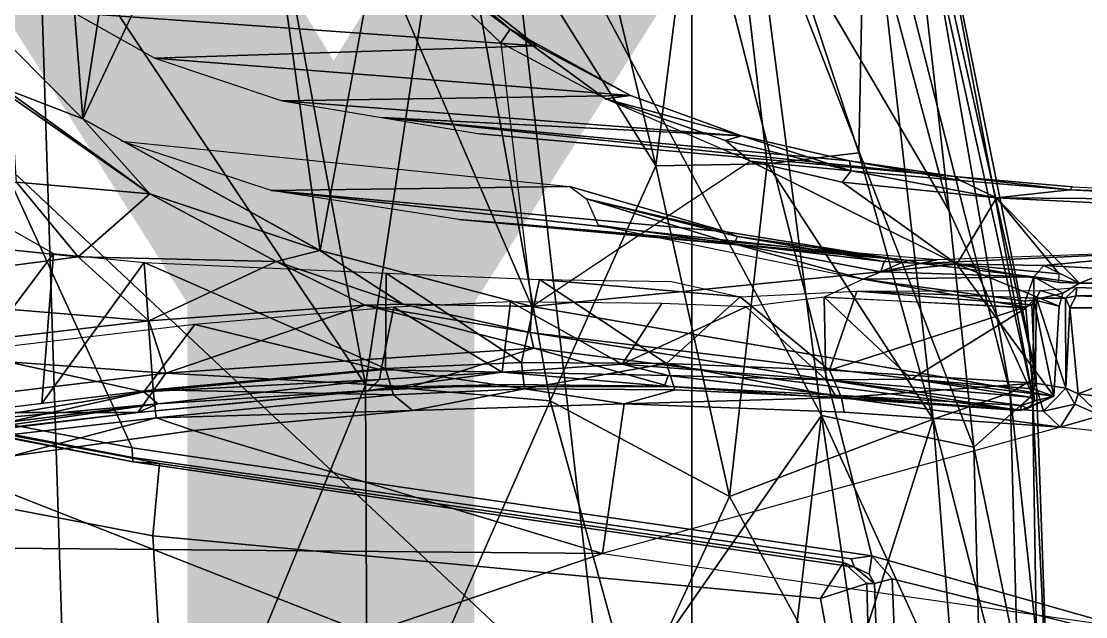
# Model space of a CAD drawing. Header units: inches. Extents: x -15.6 to 12, y -13.7 to 13.7.
# Drawn here: x -3.643 to -2.682, y -3.954 to -3.417 of the extents above; entities that cross this region are included whole.
import ezdxf

# ---------------------------------------------------------------- set-up
doc = ezdxf.new("R2010")
doc.units = ezdxf.units.IN
doc.header["$MEASUREMENT"] = 0
for name, color, linetype in [('SEAT-BASE', 5, 'Continuous'), ('SEAT-CHASSIS', 5, 'Continuous'), ('SEAT-FABRIC', 5, 'Continuous'), ('SEAT-FRAME', 5, 'Continuous'), ('SEAT-TYPE', 7, 'Continuous')]:
    doc.layers.add(name, color=color, linetype=linetype)
doc.styles.get("Standard").update_dxf_attribs({"font": 'arial.ttf'})

msp = doc.modelspace()

# ---------------------------------------------------------------- linework, layer by layer
at = {"layer": 'SEAT-BASE'}
for points in [[(-0.67438, -1.1905, 4.18321), (-4.03825, -11.61388, 3.16155), (-4.16678, -11.63853, 3.24231), (-0.719, -1.15117, 4.30177)], [(-0.93187, -1.49334, 5.66218), (-0.719, -1.15117, 4.30177), (-4.16678, -11.63853, 3.24231), (-3.33844, -9.57271, 3.98791)], [(-0.67438, -1.1905, 4.18321), (-0.58469, -1.26138, 4.11898), (-3.91126, -11.63935, 3.10956), (-4.03825, -11.61388, 3.16155)], [(-0.42654, -1.31277, 4.11898), (-3.79573, -11.68205, 3.09575), (-3.91126, -11.63935, 3.10956), (-0.58469, -1.26138, 4.11898)], [(-0.2684, -1.36415, 4.11898), (-3.67716, -11.71541, 3.10956), (-3.79573, -11.68205, 3.09575), (-0.42654, -1.31277, 4.11898)], [(-0.09496, -1.35394, 4.30177), (-3.46996, -11.86494, 3.24231), (-3.55946, -11.76944, 3.16155), (-0.15417, -1.35953, 4.18321)], [(-0.09496, -1.35394, 4.30177), (-0.12387, -1.75587, 5.66218), (-2.92584, -9.70677, 3.98791), (-3.46996, -11.86494, 3.24231)], [(-0.2684, -1.36415, 4.11898), (-0.15417, -1.35953, 4.18321), (-3.55946, -11.76944, 3.16155), (-3.67716, -11.71541, 3.10956)], [(-0.93187, -1.49334, 5.66218), (-3.33844, -9.57271, 3.98791), (-3.37826, -9.58334, 4.17866), (-0.97343, -1.58188, 5.8711)], [(-1.01873, -1.57797, 6.00403), (-3.4299, -9.58287, 4.297), (-3.49717, -9.54801, 4.40457), (-1.03197, -1.62066, 6.13807)], [(-1.01873, -1.57797, 6.00403), (-0.97343, -1.58188, 5.8711), (-3.37826, -9.58334, 4.17866), (-3.4299, -9.58287, 4.297)], [(-1.03197, -1.62066, 6.13807), (-3.10026, -8.27167, 4.68367), (-3.15587, -8.37681, 4.70543), (-1.0913, -1.65178, 6.15601)], [(-1.24954, -1.65177, 6.51612), (-4.32402, -12.23128, 4.20767), (-4.37464, -12.71216, 4.13891), (-1.04372, -1.70103, 6.6264)], [(-1.24954, -1.65177, 6.51612), (-1.32483, -1.78038, 6.44774), (-3.86783, -10.5115, 4.5256), (-4.32402, -12.23128, 4.20767)], [(-1.24923, -1.75673, 6.16693), (-1.0913, -1.65178, 6.15601), (-3.15587, -8.37681, 4.70543), (-3.37591, -8.8451, 4.61806)], [(-0.84316, -1.83925, 6.67462), (-1.04372, -1.70103, 6.6264), (-4.37464, -12.71216, 4.13891), (-4.26544, -12.71088, 4.17757)], [(-0.14229, -1.85194, 5.8711), (-2.89988, -9.73878, 4.17866), (-2.92584, -9.70677, 3.98791), (-0.12387, -1.75587, 5.66218)], [(-3.66479, -9.59713, 4.65567), (-1.38548, -1.76505, 6.35289), (-1.3697, -1.77473, 6.39719), (-3.69807, -9.79629, 4.63974)], [(-3.46995, -8.84818, 4.77214), (-3.66479, -9.59713, 4.65567), (-1.38548, -1.76505, 6.35289), (-1.38835, -1.7602, 6.30931)], [(-3.46995, -8.84818, 4.77214), (-1.38835, -1.7602, 6.30931), (-1.71488, -2.89523, 6.03732), (-3.5024, -8.95704, 4.67571)], [(-1.3697, -1.77473, 6.39719), (-3.69807, -9.79629, 4.63974), (-3.86783, -10.5115, 4.5256), (-1.32483, -1.78038, 6.44774)], [(-0.73977, -1.90272, 6.68621), (-0.84316, -1.83925, 6.67462), (-4.26544, -12.71088, 4.17757), (-4.14873, -12.76648, 4.18326)], [(-0.14229, -1.85194, 5.8711), (-0.10333, -1.8754, 6.00403), (-2.85782, -9.76875, 4.297), (-2.89988, -9.73878, 4.17866)], [(-0.11771, -1.91772, 6.13807), (-2.78291, -9.78009, 4.40457), (-2.85782, -9.76875, 4.297), (-0.10333, -1.8754, 6.00403)], [(-4.14755, -12.76686, 4.18326), (-0.5199, -1.97416, 6.68621), (-0.73977, -1.90272, 6.68621), (-4.14873, -12.76648, 4.18326)], [(-4.14755, -12.76686, 4.18326), (-4.02045, -12.79048, 4.17757), (-0.39896, -1.98358, 6.67462), (-0.5199, -1.97416, 6.68621)], [(-4.02045, -12.79048, 4.17757), (-3.93286, -12.85571, 4.13891), (-0.15546, -1.98965, 6.6264), (-0.39896, -1.98358, 6.67462)], [(-0.15546, -1.98965, 6.6264), (-3.93286, -12.85571, 4.13891), (-3.69116, -12.43691, 4.20767), (0.04002, -2.07078, 6.51612)], [(-3.69116, -12.43691, 4.20767), (-3.04937, -10.77744, 4.5256), (0.02533, -2.21907, 6.44774), (0.04002, -2.07078, 6.51612)], [(0.02533, -2.21907, 6.44774), (-3.04937, -10.77744, 4.5256), (-2.76631, -10.09904, 4.63974), (0.06495, -2.24087, 6.39719)], [(0.08341, -2.24232, 6.35289), (0.06495, -2.24087, 6.39719), (-2.76631, -10.09904, 4.63974), (-2.67617, -9.91835, 4.65567)], [(-2.11626, -4.35245, 5.63969), (-3.5024, -8.95704, 4.67571), (-1.71488, -2.89523, 6.03732), (-1.98619, -3.85649, 5.78002)]]:
    msp.add_3dface(points, dxfattribs=at)
at = {"layer": 'SEAT-CHASSIS'}
for points in [[(-3.61355, -3.62649, 12.71425), (-3.61355, -3.62649, 12.71425), (-3.72406, -3.77403, 12.90192), (-3.64903, -3.60634, 12.77146)], [(-3.62384, -3.76184, 12.73885), (-3.62384, -3.76184, 12.73885), (-3.72406, -3.77403, 12.90192), (-3.61355, -3.62649, 12.71425)], [(-3.53164, -3.63451, 12.5945), (-3.53164, -3.63451, 12.5945), (-3.62384, -3.76184, 12.73885), (-3.61355, -3.62649, 12.71425)], [(-3.62384, -3.76184, 12.73885), (-3.62384, -3.76184, 12.73885), (-3.53164, -3.63451, 12.5945), (-3.52362, -3.74959, 12.57577)], [(-3.31378, -3.73027, 12.27917), (-3.31378, -3.73027, 12.27917), (-3.52362, -3.74959, 12.57577), (-3.53164, -3.63451, 12.5945)], [(-3.53164, -3.63451, 12.5945), (-3.53164, -3.63451, 12.5945), (-3.31331, -3.64434, 12.27936), (-3.31378, -3.73027, 12.27917)], [(-3.31378, -3.73027, 12.27917), (-3.31378, -3.73027, 12.27917), (-3.31331, -3.64434, 12.27936), (-3.19107, -3.7249, 12.13905)], [(-3.17479, -3.65007, 12.12439), (-3.17479, -3.65007, 12.12439), (-3.19107, -3.7249, 12.13905), (-3.31331, -3.64434, 12.27936)], [(-3.06031, -3.72566, 12.02523), (-3.06031, -3.72566, 12.02523), (-3.19107, -3.7249, 12.13905), (-3.17479, -3.65007, 12.12439)], [(-3.17479, -3.65007, 12.12439), (-3.17479, -3.65007, 12.12439), (-2.99375, -3.66554, 11.97768), (-3.06031, -3.72566, 12.02523)], [(-3.0557, -3.65186, 12.02627), (-3.0557, -3.65186, 12.02627), (-2.99375, -3.66554, 11.97768), (-3.17479, -3.65007, 12.12439)], [(-2.88854, -3.6606, 11.9156), (-2.88854, -3.6606, 11.9156), (-2.72312, -3.65975, 11.8402), (-2.72639, -3.66667, 11.83747)], [(-2.7001, -3.66682, 11.78627), (-2.7001, -3.66682, 11.78627), (-2.72639, -3.66667, 11.83747), (-2.72312, -3.65975, 11.8402)], [(-2.72312, -3.65975, 11.8402), (-2.72312, -3.65975, 11.8402), (-2.69017, -3.65713, 11.79216), (-2.7001, -3.66682, 11.78627)], [(-2.69056, -3.66482, 11.78197), (-2.69056, -3.66482, 11.78197), (-2.7001, -3.66682, 11.78627), (-2.69017, -3.65713, 11.79216)], [(-2.69056, -3.66482, 11.78197), (-2.69056, -3.66482, 11.78197), (-2.69017, -3.65713, 11.79216), (-2.48969, -3.6642, 11.7401)], [(-2.48237, -3.65887, 11.74571), (-2.48237, -3.65887, 11.74571), (-2.48969, -3.6642, 11.7401), (-2.69017, -3.65713, 11.79216)], [(-3.06031, -3.72566, 12.02523), (-3.06031, -3.72566, 12.02523), (-2.99375, -3.66554, 11.97768), (-2.91305, -3.73173, 11.92778)], [(-2.91305, -3.73173, 11.92778), (-2.91305, -3.73173, 11.92778), (-2.99375, -3.66554, 11.97768), (-2.88854, -3.6606, 11.9156)], [(-2.91305, -3.73173, 11.92778), (-2.91305, -3.73173, 11.92778), (-2.88854, -3.6606, 11.9156), (-2.73046, -3.67271, 11.83862)], [(-2.73046, -3.67271, 11.83862), (-2.73046, -3.67271, 11.83862), (-2.88854, -3.6606, 11.9156), (-2.72639, -3.66667, 11.83747)], [(-2.73046, -3.67271, 11.83862), (-2.73046, -3.67271, 11.83862), (-2.72639, -3.66667, 11.83747), (-2.7274, -3.74348, 11.83699)], [(-2.69993, -3.74819, 11.78478), (-2.69993, -3.74819, 11.78478), (-2.7274, -3.74348, 11.83699), (-2.72639, -3.66667, 11.83747)], [(-2.72639, -3.66667, 11.83747), (-2.72639, -3.66667, 11.83747), (-2.7001, -3.66682, 11.78627), (-2.69993, -3.74819, 11.78478)], [(-2.6961, -3.67552, 11.7817), (-2.6961, -3.67552, 11.7817), (-2.7001, -3.66682, 11.78627), (-2.69056, -3.66482, 11.78197)], [(-2.7001, -3.66682, 11.78627), (-2.7001, -3.66682, 11.78627), (-2.6961, -3.67552, 11.7817), (-2.69993, -3.74819, 11.78478)], [(-2.69056, -3.66482, 11.78197), (-2.69056, -3.66482, 11.78197), (-2.46605, -3.67311, 11.72952), (-2.6961, -3.67552, 11.7817)], [(-2.48969, -3.6642, 11.7401), (-2.48969, -3.6642, 11.7401), (-2.46605, -3.67311, 11.72952), (-2.69056, -3.66482, 11.78197)], [(-2.73046, -3.67271, 11.83862), (-2.73046, -3.67271, 11.83862), (-2.7274, -3.74348, 11.83699), (-2.91305, -3.73173, 11.92778)], [(-2.69993, -3.74819, 11.78478), (-2.69993, -3.74819, 11.78478), (-2.6961, -3.67552, 11.7817), (-2.68877, -3.75311, 11.7786)], [(-2.6961, -3.67552, 11.7817), (-2.6961, -3.67552, 11.7817), (-2.46605, -3.67311, 11.72952), (-2.49143, -3.67777, 11.73493)], [(-2.6961, -3.67552, 11.7817), (-2.6961, -3.67552, 11.7817), (-2.49143, -3.67777, 11.73493), (-2.68877, -3.75311, 11.7786)], [(-2.49143, -3.67777, 11.73493), (-2.49143, -3.67777, 11.73493), (-2.1448, -3.82272, 11.66575), (-2.68877, -3.75311, 11.7786)], [(-4.16197, -3.75985, 14.05373), (-3.52366, -3.88146, 14.17777), (-3.51767, -3.8161, 14.14665), (-4.18329, -3.69135, 14.03109)], [(-3.19107, -3.7249, 12.13905), (-3.19107, -3.7249, 12.13905), (-3.18849, -3.74859, 12.14763), (-3.31378, -3.73027, 12.27917)], [(-3.06031, -3.72566, 12.02523), (-3.06031, -3.72566, 12.02523), (-3.18849, -3.74859, 12.14763), (-3.19107, -3.7249, 12.13905)], [(-3.05275, -3.74956, 12.02956), (-3.05275, -3.74956, 12.02956), (-3.18849, -3.74859, 12.14763), (-3.06031, -3.72566, 12.02523)], [(-2.91305, -3.73173, 11.92778), (-2.91305, -3.73173, 11.92778), (-2.90222, -3.75637, 11.93124), (-3.06031, -3.72566, 12.02523)], [(-3.06031, -3.72566, 12.02523), (-3.06031, -3.72566, 12.02523), (-2.90222, -3.75637, 11.93124), (-3.05275, -3.74956, 12.02956)], [(-3.52362, -3.74959, 12.57577), (-3.52362, -3.74959, 12.57577), (-3.31378, -3.73027, 12.27917), (-3.3066, -3.75416, 12.28321)], [(-3.3066, -3.75416, 12.28321), (-3.3066, -3.75416, 12.28321), (-3.31378, -3.73027, 12.27917), (-3.18849, -3.74859, 12.14763)], [(-2.7274, -3.74348, 11.83699), (-2.7274, -3.74348, 11.83699), (-2.90222, -3.75637, 11.93124), (-2.91305, -3.73173, 11.92778)], [(-2.72009, -3.76888, 11.84172), (-2.72009, -3.76888, 11.84172), (-2.90222, -3.75637, 11.93124), (-2.7274, -3.74348, 11.83699)], [(-2.69993, -3.74819, 11.78478), (-2.69993, -3.74819, 11.78478), (-2.72009, -3.76888, 11.84172), (-2.7274, -3.74348, 11.83699)], [(-3.52072, -3.77497, 12.58783), (-3.52072, -3.77497, 12.58783), (-3.76235, -3.80269, 12.97719), (-3.52362, -3.74959, 12.57577)], [(-3.52362, -3.74959, 12.57577), (-3.52362, -3.74959, 12.57577), (-3.76235, -3.80269, 12.97719), (-3.72406, -3.77403, 12.90192)], [(-3.52362, -3.74959, 12.57577), (-3.52362, -3.74959, 12.57577), (-3.3066, -3.75416, 12.28321), (-3.52072, -3.77497, 12.58783)], [(-3.28946, -3.76817, 12.29539), (-3.28946, -3.76817, 12.29539), (-3.52072, -3.77497, 12.58783), (-3.3066, -3.75416, 12.28321)], [(-3.28946, -3.76817, 12.29539), (-3.28946, -3.76817, 12.29539), (-3.3066, -3.75416, 12.28321), (-3.18849, -3.74859, 12.14763)], [(-3.18849, -3.74859, 12.14763), (-3.18849, -3.74859, 12.14763), (-3.09854, -3.76208, 12.09016), (-3.28946, -3.76817, 12.29539)], [(-3.05275, -3.74956, 12.02956), (-3.05275, -3.74956, 12.02956), (-3.09854, -3.76208, 12.09016), (-3.18849, -3.74859, 12.14763)], [(-2.90222, -3.75637, 11.93124), (-2.90222, -3.75637, 11.93124), (-3.09854, -3.76208, 12.09016), (-3.05275, -3.74956, 12.02956)], [(-2.69993, -3.74819, 11.78478), (-2.69993, -3.74819, 11.78478), (-2.69162, -3.76248, 11.78474), (-2.72009, -3.76888, 11.84172)], [(-2.68877, -3.75311, 11.7786), (-2.68877, -3.75311, 11.7786), (-2.69162, -3.76248, 11.78474), (-2.69993, -3.74819, 11.78478)], [(-2.68877, -3.75311, 11.7786), (-2.68877, -3.75311, 11.7786), (-2.66829, -3.77278, 11.7804), (-2.69162, -3.76248, 11.78474)], [(-2.66829, -3.77278, 11.7804), (-2.66829, -3.77278, 11.7804), (-2.68877, -3.75311, 11.7786), (-2.1448, -3.82272, 11.66575)], [(-4.16197, -3.75985, 14.05373), (-4.30116, -3.83554, 13.97123), (-3.51734, -3.98725, 14.12556), (-3.52366, -3.88146, 14.17777)], [(-3.28946, -3.76817, 12.29539), (-3.09854, -3.76208, 12.09016), (-3.11788, -3.89727, 12.86777), (-3.48719, -3.78634, 12.575)], [(-3.09854, -3.76208, 12.09016), (-2.89992, -3.76988, 11.9546), (-2.70485, -3.7834, 11.8585), (-3.11788, -3.89727, 12.86777)], [(-2.90222, -3.75637, 11.93124), (-2.90222, -3.75637, 11.93124), (-2.89992, -3.76988, 11.9546), (-3.09854, -3.76208, 12.09016)], [(-2.72009, -3.76888, 11.84172), (-2.72009, -3.76888, 11.84172), (-2.70485, -3.7834, 11.8585), (-2.90222, -3.75637, 11.93124)], [(-2.90222, -3.75637, 11.93124), (-2.90222, -3.75637, 11.93124), (-2.70485, -3.7834, 11.8585), (-2.89992, -3.76988, 11.9546)], [(-2.70485, -3.7834, 11.8585), (-2.70485, -3.7834, 11.8585), (-2.72009, -3.76888, 11.84172), (-2.69162, -3.76248, 11.78474)], [(-2.69162, -3.76248, 11.78474), (-2.69162, -3.76248, 11.78474), (-2.66829, -3.77278, 11.7804), (-2.70485, -3.7834, 11.8585)], [(-3.76235, -3.80269, 12.97719), (-3.76235, -3.80269, 12.97719), (-3.52072, -3.77497, 12.58783), (-3.6517, -3.80942, 12.85096)], [(-3.6517, -3.80942, 12.85096), (-3.6517, -3.80942, 12.85096), (-3.52072, -3.77497, 12.58783), (-3.48719, -3.78634, 12.575)], [(-3.28946, -3.76817, 12.29539), (-3.28946, -3.76817, 12.29539), (-3.48719, -3.78634, 12.575), (-3.52072, -3.77497, 12.58783)], [(-2.66829, -3.77278, 11.7804), (-2.66829, -3.77278, 11.7804), (-2.13516, -3.84364, 11.68138), (-2.70485, -3.7834, 11.8585)], [(-2.33595, -4.0077, 12.87884), (-2.13516, -3.84364, 11.68138), (-2.70485, -3.7834, 11.8585), (-3.11788, -3.89727, 12.86777)], [(-3.6517, -3.80942, 12.85096), (-3.48719, -3.78634, 12.575), (-3.11788, -3.89727, 12.86777), (-3.72515, -3.89191, 13.40336)], [(-3.54159, -3.8145, 14.16443), (-3.51767, -3.8161, 14.14665), (-2.90037, -3.90552, 14.2441), (-2.89042, -3.90964, 14.27236)], [(-2.92113, -3.93803, 14.2778), (-2.90037, -3.90552, 14.2441), (-3.51767, -3.8161, 14.14665), (-3.52366, -3.88146, 14.17777)], [(-4.28656, -3.86852, 13.85991), (-3.48641, -4.02302, 14.01703), (-3.51734, -3.98725, 14.12556), (-4.30116, -3.83554, 13.97123)], [(-3.11788, -3.89727, 12.86777), (-3.48641, -4.02302, 14.01703), (-4.28656, -3.86852, 13.85991), (-3.72515, -3.89191, 13.40336)], [(-2.92113, -3.93803, 14.2778), (-3.52366, -3.88146, 14.17777), (-3.51734, -3.98725, 14.12556), (-2.89616, -4.07297, 14.23618)], [(-2.61765, -4.08743, 13.90057), (-3.48641, -4.02302, 14.01703), (-3.11788, -3.89727, 12.86777), (-2.33595, -4.0077, 12.87884)], [(-2.90037, -3.90552, 14.2441), (-2.90037, -3.90552, 14.2441), (-2.92113, -3.93803, 14.2778), (-2.87944, -3.92437, 14.23973)], [(-2.90037, -3.90552, 14.2441), (-2.87944, -3.92437, 14.23973), (-2.87247, -3.92437, 14.27344), (-2.89042, -3.90964, 14.27236)], [(-2.87738, -3.91613, 14.27386), (-2.89042, -3.90964, 14.27236), (-2.87247, -3.92437, 14.27344), (-2.87738, -3.91613, 14.27386)], [(-2.89616, -4.07297, 14.23618), (-2.87787, -3.98275, 14.23624), (-2.87944, -3.92437, 14.23973), (-2.92113, -3.93803, 14.2778)], [(-2.87247, -3.92437, 14.27344), (-2.87944, -3.92437, 14.23973), (-2.87787, -3.98275, 14.23624), (-2.87069, -3.97785, 14.27089)]]:
    msp.add_3dface(points, dxfattribs=at)
at = {"layer": 'SEAT-FABRIC'}
for points in [[(-2.31933, -8.85339, 18.67858), (-2.31933, 8.85339, 18.67858), (-3.03723, 8.70046, 18.602), (-3.03723, -8.70046, 18.602)], [(-3.82273, -8.35322, 18.48316), (-3.03723, -8.70046, 18.602), (-3.03723, 8.70046, 18.602), (-3.82273, 8.35322, 18.48316)]]:
    msp.add_3dface(points, dxfattribs=at)
at = {"layer": 'SEAT-FRAME'}
for points in [[(-3.65023, -2.68925, 12.02463), (-3.587, -3.50493, 12.00686), (-3.8103, -3.27945, 12.07044)], [(-3.65023, -2.68925, 12.02463), (-3.51584, -3.04457, 11.98732), (-3.587, -3.50493, 12.00686)], [(-3.95313, -2.93763, 15.19007), (-3.2103, -3.23194, 15.33757), (-3.77664, -3.43407, 15.21012)], [(-3.54236, -3.80206, 14.17799), (-3.85921, -3.10901, 14.1496), (-4.35109, -2.97023, 14.04802), (-4.18667, -3.67871, 14.05179)], [(-3.587, -3.50493, 12.00686), (-3.51584, -3.04457, 11.98732), (-3.43435, -3.18166, 11.96659)], [(-3.54236, -3.80206, 14.17799), (-2.87481, -3.89947, 14.29126), (-3.07521, -3.10901, 14.29862), (-3.85921, -3.10901, 14.1496)], [(-3.25699, -3.24878, 16.24937), (-3.06987, -3.5474, 16.18698), (-3.17487, -3.1109, 16.17206)], [(-3.17487, -3.1109, 16.17206), (-3.06987, -3.5474, 16.18698), (-3.01776, -3.1374, 16.04166)], [(-2.39893, -4.03415, 14.35566), (-2.28665, -3.10902, 14.42156), (-3.07521, -3.10901, 14.29862), (-2.87481, -3.89947, 14.29126)], [(-2.80512, -3.58804, 15.51817), (-2.98414, -3.28234, 15.42152), (-2.93339, -3.10754, 15.50533)], [(-2.93339, -3.10754, 15.50533), (-2.8451, -3.2337, 15.59045), (-2.80512, -3.58804, 15.51817)], [(-3.06987, -3.5474, 16.18698), (-2.96946, -3.54553, 16.10393), (-3.01776, -3.1374, 16.04166)], [(-2.96946, -3.54553, 16.10393), (-2.88677, -3.53572, 16.01047), (-3.01776, -3.1374, 16.04166)], [(-2.88061, -3.23823, 15.88964), (-3.01776, -3.1374, 16.04166), (-2.88677, -3.53572, 16.01047)], [(-3.43435, -3.18166, 11.96659), (-3.37293, -3.62382, 11.9487), (-3.587, -3.50493, 12.00686)], [(-3.43435, -3.18166, 11.96659), (-3.32236, -3.34911, 11.93533), (-3.37293, -3.62382, 11.9487)], [(-3.77664, -3.43407, 15.21012), (-3.2103, -3.23194, 15.33757), (-3.11614, -4.05397, 15.33575)], [(-3.2103, -3.23194, 15.33757), (-2.98414, -3.28234, 15.42152), (-2.9203, -3.77285, 15.40737)], [(-2.9203, -3.77285, 15.40737), (-3.11614, -4.05397, 15.33575), (-3.2103, -3.23194, 15.33757)], [(-2.72992, -3.75403, 15.62619), (-2.8451, -3.2337, 15.59045), (-2.82962, -3.22844, 15.68468)], [(-2.80512, -3.58804, 15.51817), (-2.8451, -3.2337, 15.59045), (-2.72992, -3.75403, 15.62619)], [(-2.82962, -3.22844, 15.68468), (-2.83931, -3.23801, 15.78477), (-2.72663, -3.73832, 15.71422)], [(-2.72663, -3.73832, 15.71422), (-2.72992, -3.75403, 15.62619), (-2.82962, -3.22844, 15.68468)], [(-2.88061, -3.23823, 15.88964), (-2.88677, -3.53572, 16.01047), (-2.81963, -3.77591, 15.96993)], [(-2.88061, -3.23823, 15.88964), (-2.75012, -3.75224, 15.83024), (-2.83931, -3.23801, 15.78477)], [(-2.81963, -3.77591, 15.96993), (-2.75012, -3.75224, 15.83024), (-2.88061, -3.23823, 15.88964)], [(-2.75012, -3.75224, 15.83024), (-2.72663, -3.73832, 15.71422), (-2.83931, -3.23801, 15.78477)], [(-3.41639, -3.2893, 16.31017), (-3.33182, -3.74503, 16.32183), (-3.25699, -3.24878, 16.24937)], [(-3.33182, -3.74503, 16.32183), (-3.16507, -3.75937, 16.26204), (-3.25699, -3.24878, 16.24937)], [(-3.06987, -3.5474, 16.18698), (-3.25699, -3.24878, 16.24937), (-3.16507, -3.75937, 16.26204)], [(-3.58701, -3.50493, 12.00687), (-3.58701, -3.50493, 12.00687), (-3.65864, -3.47713, 12.03583), (-3.8103, -3.27945, 12.07044)], [(-2.78292, -3.80138, 15.50945), (-2.9203, -3.77285, 15.40737), (-2.98414, -3.28234, 15.42152)], [(-2.80512, -3.58804, 15.51817), (-2.78292, -3.80138, 15.50945), (-2.98414, -3.28234, 15.42152)], [(-3.627, -3.30244, 16.34357), (-3.99313, -3.29457, 16.35264), (-3.93449, -3.92463, 16.35829)], [(-3.41639, -3.2893, 16.31017), (-3.627, -3.30244, 16.34357), (-3.33182, -3.74503, 16.32183)], [(-3.627, -3.30244, 16.34357), (-3.93449, -3.92463, 16.35829), (-3.59257, -4.38024, 16.35586)], [(-3.627, -3.30244, 16.34357), (-3.59257, -4.38024, 16.35586), (-3.33182, -3.74503, 16.32183)], [(-3.32236, -3.34911, 11.93533), (-3.18179, -3.67425, 11.89868), (-3.37293, -3.62382, 11.9487)], [(-3.20985, -3.4364, 11.90663), (-3.20985, -3.4364, 11.90663), (-3.29333, -3.35602, 11.9324), (-3.20139, -3.42394, 11.91683)], [(-3.29333, -3.35602, 11.9324), (-3.29333, -3.35602, 11.9324), (-3.27261, -3.36379, 11.94544), (-3.20139, -3.42394, 11.91683)], [(-3.17714, -3.439, 11.92628), (-3.17714, -3.439, 11.92628), (-3.27261, -3.36379, 11.94544), (-3.59475, -3.40918, 12.66707)], [(-3.27261, -3.36379, 11.94544), (-3.27261, -3.36379, 11.94544), (-3.17714, -3.439, 11.92628), (-3.20139, -3.42394, 11.91683)], [(-3.59475, -3.40918, 12.66707), (-3.59475, -3.40918, 12.66707), (-3.52201, -3.45014, 12.66151), (-3.17714, -3.439, 11.92628)], [(-3.11517, -3.48679, 11.88274), (-3.11517, -3.48679, 11.88274), (-3.20985, -3.4364, 11.90663), (-3.20139, -3.42394, 11.91683)], [(-3.09276, -3.4837, 11.89415), (-3.09276, -3.4837, 11.89415), (-3.11517, -3.48679, 11.88274), (-3.20139, -3.42394, 11.91683)], [(-3.20139, -3.42394, 11.91683), (-3.20139, -3.42394, 11.91683), (-3.17714, -3.439, 11.92628), (-3.09276, -3.4837, 11.89415)], [(-3.7005, -3.82421, 15.21474), (-3.77664, -3.43407, 15.21012), (-3.11614, -4.05397, 15.33575)], [(-3.09276, -3.4837, 11.89415), (-3.09276, -3.4837, 11.89415), (-3.17714, -3.439, 11.92628), (-3.52201, -3.45014, 12.66151)], [(-2.98476, -3.54295, 11.84895), (-3.11517, -3.48679, 11.88274), (-3.20985, -3.4364, 11.90663), (-3.18179, -3.67425, 11.89868)], [(-3.52201, -3.45014, 12.66151), (-3.52201, -3.45014, 12.66151), (-3.40708, -3.48868, 12.64545), (-3.09276, -3.4837, 11.89415)], [(-3.52646, -3.57269, 11.99975), (-3.52646, -3.57269, 11.99975), (-3.65864, -3.47713, 12.03583), (-3.58701, -3.50493, 12.00687)], [(-3.65199, -3.48493, 12.03891), (-3.65199, -3.48493, 12.03891), (-3.65864, -3.47713, 12.03583), (-3.52646, -3.57269, 11.99975)], [(-3.64683, -3.56216, 12.13038), (-3.64683, -3.56216, 12.13038), (-3.65199, -3.48493, 12.03891), (-3.52646, -3.57269, 11.99975)], [(-3.40708, -3.48868, 12.64545), (-3.40708, -3.48868, 12.64545), (-2.99239, -3.52024, 11.86543), (-3.09276, -3.4837, 11.89415)], [(-2.99239, -3.52024, 11.86543), (-2.99239, -3.52024, 11.86543), (-3.11517, -3.48679, 11.88274), (-3.09276, -3.4837, 11.89415)], [(-2.99239, -3.52024, 11.86543), (-2.99239, -3.52024, 11.86543), (-3.00696, -3.52435, 11.85832), (-3.11517, -3.48679, 11.88274)], [(-3.00696, -3.52435, 11.85832), (-3.00696, -3.52435, 11.85832), (-2.98476, -3.54295, 11.84895), (-3.11517, -3.48679, 11.88274)], [(-3.40708, -3.48868, 12.64545), (-3.40708, -3.48868, 12.64545), (-3.31745, -3.50365, 12.63963), (-2.99239, -3.52024, 11.86543)], [(-3.37294, -3.62381, 11.9487), (-3.37294, -3.62381, 11.9487), (-3.52646, -3.57269, 11.99975), (-3.58701, -3.50493, 12.00687)], [(-2.80036, -3.55682, 11.82559), (-2.80036, -3.55682, 11.82559), (-2.89511, -3.54277, 11.84299), (-3.31745, -3.50365, 12.63963)], [(-2.80036, -3.55682, 11.82559), (-2.80036, -3.55682, 11.82559), (-3.31745, -3.50365, 12.63963), (-3.22872, -3.51847, 12.63386)], [(-3.31745, -3.50365, 12.63963), (-3.31745, -3.50365, 12.63963), (-2.89511, -3.54277, 11.84299), (-2.99239, -3.52024, 11.86543)], [(-3.14733, -3.56604, 11.99594), (-3.14733, -3.56604, 11.99594), (-3.41712, -3.56946, 12.66339), (-3.5521, -3.52512, 12.67046)], [(-3.22872, -3.51847, 12.63386), (-3.22872, -3.51847, 12.63386), (-2.69383, -3.56641, 11.79988), (-2.80036, -3.55682, 11.82559)], [(-2.99239, -3.52024, 11.86543), (-2.99239, -3.52024, 11.86543), (-2.89358, -3.55195, 11.82969), (-3.00696, -3.52435, 11.85832)], [(-2.89358, -3.55195, 11.82969), (-2.89358, -3.55195, 11.82969), (-2.98476, -3.54295, 11.84895), (-3.00696, -3.52435, 11.85832)], [(-2.89358, -3.55195, 11.82969), (-2.89358, -3.55195, 11.82969), (-2.99239, -3.52024, 11.86543), (-2.89511, -3.54277, 11.84299)], [(-2.98476, -3.54295, 11.84895), (-2.79835, -3.63598, 11.80397), (-3.18179, -3.67425, 11.89868)], [(-2.90157, -3.56196, 11.82861), (-2.79835, -3.63598, 11.80397), (-2.98476, -3.54295, 11.84895)], [(-2.90157, -3.56196, 11.82861), (-2.90157, -3.56196, 11.82861), (-2.98476, -3.54295, 11.84895), (-2.89358, -3.55195, 11.82969)], [(-2.81963, -3.77591, 15.96993), (-2.88677, -3.53572, 16.01047), (-2.96946, -3.54553, 16.10393)], [(-2.79493, -3.56059, 11.8124), (-2.79493, -3.56059, 11.8124), (-2.89358, -3.55195, 11.82969), (-2.89511, -3.54277, 11.84299)], [(-2.89511, -3.54277, 11.84299), (-2.89511, -3.54277, 11.84299), (-2.80036, -3.55682, 11.82559), (-2.79493, -3.56059, 11.8124)], [(-3.00332, -3.84595, 16.1672), (-3.06987, -3.5474, 16.18698), (-3.16507, -3.75937, 16.26204)], [(-3.00332, -3.84595, 16.1672), (-2.96946, -3.54553, 16.10393), (-3.06987, -3.5474, 16.18698)], [(-3.00332, -3.84595, 16.1672), (-2.81963, -3.77591, 15.96993), (-2.96946, -3.54553, 16.10393)], [(-2.90157, -3.56196, 11.82861), (-2.90157, -3.56196, 11.82861), (-2.89358, -3.55195, 11.82969), (-2.76235, -3.57614, 11.79607)], [(-2.79493, -3.56059, 11.8124), (-2.79493, -3.56059, 11.8124), (-2.76235, -3.57614, 11.79607), (-2.89358, -3.55195, 11.82969)], [(-3.89413, -3.59827, 12.51032), (-3.89413, -3.59827, 12.51032), (-3.64683, -3.56216, 12.13038), (-3.59105, -3.62946, 12.16851)], [(-3.52646, -3.57269, 11.99975), (-3.52646, -3.57269, 11.99975), (-3.59105, -3.62946, 12.16851), (-3.64683, -3.56216, 12.13038)], [(-2.90157, -3.56196, 11.82861), (-2.76235, -3.57614, 11.79607), (-2.79835, -3.63598, 11.80397)], [(-2.80036, -3.55682, 11.82559), (-2.80036, -3.55682, 11.82559), (-2.69383, -3.56641, 11.79988), (-2.69619, -3.56907, 11.78968)], [(-2.79493, -3.56059, 11.8124), (-2.79493, -3.56059, 11.8124), (-2.80036, -3.55682, 11.82559), (-2.69619, -3.56907, 11.78968)], [(-2.69619, -3.56907, 11.78968), (-2.69619, -3.56907, 11.78968), (-2.76235, -3.57614, 11.79607), (-2.79493, -3.56059, 11.8124)], [(-3.52646, -3.57269, 11.99975), (-3.52646, -3.57269, 11.99975), (-3.41235, -3.63358, 11.96942), (-3.59105, -3.62946, 12.16851)], [(-3.37294, -3.62381, 11.9487), (-3.37294, -3.62381, 11.9487), (-3.41235, -3.63358, 11.96942), (-3.52646, -3.57269, 11.99975)], [(-3.14733, -3.56604, 11.99594), (-3.14733, -3.56604, 11.99594), (-3.00641, -3.60679, 11.95852), (-3.41712, -3.56946, 12.66339)], [(-3.00641, -3.60679, 11.95852), (-3.00641, -3.60679, 11.95852), (-2.8608, -3.63042, 11.92087), (-3.41712, -3.56946, 12.66339)], [(-3.41712, -3.56946, 12.66339), (-3.41712, -3.56946, 12.66339), (-2.8608, -3.63042, 11.92087), (-3.24764, -3.59574, 12.65451)], [(-3.00641, -3.60679, 11.95852), (-3.00641, -3.60679, 11.95852), (-3.14733, -3.56604, 11.99594), (-3.13255, -3.57698, 11.97413)], [(-2.69619, -3.56907, 11.78968), (-2.69619, -3.56907, 11.78968), (-2.52013, -3.57814, 11.7493), (-2.76235, -3.57614, 11.79607)], [(-2.51392, -3.57472, 11.76252), (-2.51392, -3.57472, 11.76252), (-2.69619, -3.56907, 11.78968), (-2.69383, -3.56641, 11.79988)], [(-2.51392, -3.57472, 11.76252), (-2.51392, -3.57472, 11.76252), (-2.52013, -3.57814, 11.7493), (-2.69619, -3.56907, 11.78968)], [(-2.99608, -3.61097, 11.94492), (-2.99608, -3.61097, 11.94492), (-3.00641, -3.60679, 11.95852), (-3.13255, -3.57698, 11.97413)], [(-2.99937, -3.61767, 11.93726), (-2.99937, -3.61767, 11.93726), (-3.13255, -3.57698, 11.97413), (-3.12184, -3.60083, 11.96432)], [(-2.99937, -3.61767, 11.93726), (-2.99937, -3.61767, 11.93726), (-2.99608, -3.61097, 11.94492), (-3.13255, -3.57698, 11.97413)], [(-2.76235, -3.57614, 11.79607), (-2.70587, -3.64483, 11.78247), (-2.79835, -3.63598, 11.80397)], [(-2.76235, -3.57614, 11.79607), (-2.52191, -3.58831, 11.74259), (-2.68761, -3.65331, 11.77845)], [(-2.52191, -3.58831, 11.74259), (-2.52191, -3.58831, 11.74259), (-2.76235, -3.57614, 11.79607), (-2.52013, -3.57814, 11.7493)], [(-2.78292, -3.80138, 15.50945), (-2.80512, -3.58804, 15.51817), (-2.72992, -3.75403, 15.62619)], [(-2.68761, -3.65331, 11.77845), (-2.52191, -3.58831, 11.74259), (-2.51415, -3.65372, 11.7417)], [(-3.59105, -3.62946, 12.16851), (-3.59105, -3.62946, 12.16851), (-3.8369, -3.66156, 12.54325), (-3.89413, -3.59827, 12.51032)], [(-2.8608, -3.63042, 11.92087), (-2.8608, -3.63042, 11.92087), (-2.84128, -3.63265, 11.91402), (-3.24764, -3.59574, 12.65451)], [(-3.19039, -3.60032, 12.6515), (-3.19039, -3.60032, 12.6515), (-3.24764, -3.59574, 12.65451), (-2.84128, -3.63265, 11.91402)], [(-2.81623, -3.63219, 11.90661), (-2.81623, -3.63219, 11.90661), (-3.19039, -3.60032, 12.6515), (-2.84128, -3.63265, 11.91402)], [(-3.12184, -3.60083, 11.96432), (-3.12184, -3.60083, 11.96432), (-2.88273, -3.64976, 11.90508), (-2.99937, -3.61767, 11.93726)], [(-2.8608, -3.63042, 11.92087), (-2.8608, -3.63042, 11.92087), (-3.00641, -3.60679, 11.95852), (-2.99608, -3.61097, 11.94492)], [(-2.99937, -3.61767, 11.93726), (-2.99937, -3.61767, 11.93726), (-2.86386, -3.63367, 11.90956), (-2.99608, -3.61097, 11.94492)], [(-2.8608, -3.63042, 11.92087), (-2.8608, -3.63042, 11.92087), (-2.99608, -3.61097, 11.94492), (-2.86386, -3.63367, 11.90956)], [(-2.86386, -3.63367, 11.90956), (-2.86386, -3.63367, 11.90956), (-2.99937, -3.61767, 11.93726), (-2.86666, -3.64314, 11.90245)], [(-2.88273, -3.64976, 11.90508), (-2.88273, -3.64976, 11.90508), (-2.86666, -3.64314, 11.90245), (-2.99937, -3.61767, 11.93726)], [(-3.59105, -3.62946, 12.16851), (-3.59105, -3.62946, 12.16851), (-3.52737, -3.68715, 12.21319), (-3.8369, -3.66156, 12.54325)], [(-3.59105, -3.62946, 12.16851), (-3.59105, -3.62946, 12.16851), (-3.41235, -3.63358, 11.96942), (-3.52737, -3.68715, 12.21319)], [(-3.37294, -3.62381, 11.9487), (-3.37294, -3.62381, 11.9487), (-3.29832, -3.67219, 11.93734), (-3.41235, -3.63358, 11.96942)], [(-3.18179, -3.67425, 11.89868), (-3.18179, -3.67425, 11.89868), (-3.29832, -3.67219, 11.93734), (-3.37294, -3.62381, 11.9487)], [(-2.84773, -3.63462, 11.90679), (-2.84773, -3.63462, 11.90679), (-2.8608, -3.63042, 11.92087), (-2.86386, -3.63367, 11.90956)], [(-2.8608, -3.63042, 11.92087), (-2.8608, -3.63042, 11.92087), (-2.84773, -3.63462, 11.90679), (-2.84128, -3.63265, 11.91402)], [(-2.71962, -3.63737, 11.86136), (-2.71962, -3.63737, 11.86136), (-2.57784, -3.62385, 11.9037), (-2.83086, -3.6354, 11.89942)], [(-2.83086, -3.6354, 11.89942), (-2.83086, -3.6354, 11.89942), (-2.57784, -3.62385, 11.9037), (-2.81623, -3.63219, 11.90661)], [(-2.49827, -3.64899, 11.7623), (-2.49827, -3.64899, 11.7623), (-2.57784, -3.62385, 11.9037), (-2.71962, -3.63737, 11.86136)], [(-3.52737, -3.68715, 12.21319), (-3.52737, -3.68715, 12.21319), (-3.41235, -3.63358, 11.96942), (-3.33238, -3.67305, 11.96162)], [(-3.41235, -3.63358, 11.96942), (-3.41235, -3.63358, 11.96942), (-3.29832, -3.67219, 11.93734), (-3.33238, -3.67305, 11.96162)], [(-2.79835, -3.63598, 11.80397), (-2.71069, -3.75542, 11.78756), (-3.18179, -3.67425, 11.89868)], [(-2.86666, -3.64314, 11.90245), (-2.86666, -3.64314, 11.90245), (-2.84773, -3.63462, 11.90679), (-2.86386, -3.63367, 11.90956)], [(-2.83086, -3.6354, 11.89942), (-2.83086, -3.6354, 11.89942), (-2.84773, -3.63462, 11.90679), (-2.86666, -3.64314, 11.90245)], [(-2.86666, -3.64314, 11.90245), (-2.86666, -3.64314, 11.90245), (-2.72878, -3.64756, 11.84272), (-2.83086, -3.6354, 11.89942)], [(-2.84128, -3.63265, 11.91402), (-2.84128, -3.63265, 11.91402), (-2.84773, -3.63462, 11.90679), (-2.83086, -3.6354, 11.89942)], [(-2.83086, -3.6354, 11.89942), (-2.83086, -3.6354, 11.89942), (-2.81623, -3.63219, 11.90661), (-2.84128, -3.63265, 11.91402)], [(-2.83086, -3.6354, 11.89942), (-2.83086, -3.6354, 11.89942), (-2.72878, -3.64756, 11.84272), (-2.71962, -3.63737, 11.86136)], [(-2.79835, -3.63598, 11.80397), (-2.70587, -3.674, 11.78249), (-2.71069, -3.75542, 11.78756)], [(-2.72878, -3.64756, 11.84272), (-2.72878, -3.64756, 11.84272), (-2.68761, -3.65331, 11.77845), (-2.71962, -3.63737, 11.86136)], [(-2.71962, -3.63737, 11.86136), (-2.71962, -3.63737, 11.86136), (-2.68761, -3.65331, 11.77845), (-2.49827, -3.64899, 11.7623)], [(-2.88273, -3.64976, 11.90508), (-2.88273, -3.64976, 11.90508), (-2.91793, -3.66576, 11.91918), (-2.73599, -3.67501, 11.83383)], [(-2.72878, -3.64756, 11.84272), (-2.72878, -3.64756, 11.84272), (-2.86666, -3.64314, 11.90245), (-2.88273, -3.64976, 11.90508)], [(-2.72878, -3.64756, 11.84272), (-2.72878, -3.64756, 11.84272), (-2.88273, -3.64976, 11.90508), (-2.73656, -3.66944, 11.83452)], [(-2.88273, -3.64976, 11.90508), (-2.88273, -3.64976, 11.90508), (-2.73599, -3.67501, 11.83383), (-2.73656, -3.66944, 11.83452)], [(-2.72878, -3.64756, 11.84272), (-2.72878, -3.64756, 11.84272), (-2.73656, -3.66944, 11.83452), (-2.72867, -3.66839, 11.82942)], [(-2.72878, -3.64756, 11.84272), (-2.72878, -3.64756, 11.84272), (-2.72867, -3.66839, 11.82942), (-2.70246, -3.66225, 11.78175)], [(-2.68761, -3.65331, 11.77845), (-2.68761, -3.65331, 11.77845), (-2.72878, -3.64756, 11.84272), (-2.70246, -3.66225, 11.78175)], [(-4.29487, -3.66349, 13.98816), (-3.51767, -3.8161, 14.14665), (-3.54159, -3.8145, 14.16443), (-4.30117, -3.66514, 14.0054)], [(-3.52737, -3.68715, 12.21319), (-3.52737, -3.68715, 12.21319), (-3.77241, -3.71573, 12.58159), (-3.8369, -3.66156, 12.54325)], [(-2.91793, -3.66576, 11.91918), (-2.91793, -3.66576, 11.91918), (-2.98844, -3.67453, 11.96208), (-2.91637, -3.74056, 11.91672)], [(-2.83907, -3.74, 11.87798), (-2.83907, -3.74, 11.87798), (-2.73591, -3.6758, 11.83373), (-2.91793, -3.66576, 11.91918)], [(-2.91637, -3.74056, 11.91672), (-2.91637, -3.74056, 11.91672), (-2.83907, -3.74, 11.87798), (-2.91793, -3.66576, 11.91918)], [(-2.73656, -3.66944, 11.83452), (-2.73656, -3.66944, 11.83452), (-2.73591, -3.6758, 11.83373), (-2.72867, -3.66839, 11.82942)], [(-2.73591, -3.6758, 11.83373), (-2.73591, -3.6758, 11.83373), (-2.7295, -3.74879, 11.82975), (-2.72867, -3.66839, 11.82942)], [(-2.71069, -3.75542, 11.78756), (-2.71069, -3.75542, 11.78756), (-2.72867, -3.66839, 11.82942), (-2.7295, -3.74879, 11.82975)], [(-2.70585, -3.67391, 11.78249), (-2.70585, -3.67391, 11.78249), (-2.70246, -3.66225, 11.78175), (-2.72867, -3.66839, 11.82942)], [(-2.70585, -3.67391, 11.78249), (-2.70585, -3.67391, 11.78249), (-2.72867, -3.66839, 11.82942), (-2.71069, -3.75542, 11.78756)], [(-4.18544, -3.68693, 14.04596), (-3.54229, -3.81067, 14.17179), (-3.54236, -3.80206, 14.17799), (-4.18667, -3.67871, 14.05179)], [(-3.52737, -3.68715, 12.21319), (-3.52737, -3.68715, 12.21319), (-3.33238, -3.67305, 11.96162), (-3.51207, -3.73461, 12.34619)], [(-3.51207, -3.73461, 12.34619), (-3.51207, -3.73461, 12.34619), (-3.33238, -3.67305, 11.96162), (-3.18001, -3.71182, 11.92823)], [(-3.4859, -3.69063, 12.5029), (-3.4859, -3.69063, 12.5029), (-3.3177, -3.73139, 12.26829), (-3.30631, -3.67478, 12.25405)], [(-3.1832, -3.69791, 11.9074), (-3.1832, -3.69791, 11.9074), (-3.33238, -3.67305, 11.96162), (-3.29832, -3.67219, 11.93734)], [(-3.1832, -3.69791, 11.9074), (-3.1832, -3.69791, 11.9074), (-3.18001, -3.71182, 11.92823), (-3.33238, -3.67305, 11.96162)], [(-3.3177, -3.73139, 12.26829), (-3.3177, -3.73139, 12.26829), (-3.20838, -3.73354, 12.14016), (-3.30631, -3.67478, 12.25405)], [(-3.20838, -3.73354, 12.14016), (-3.20838, -3.73354, 12.14016), (-3.20101, -3.67008, 12.13299), (-3.30631, -3.67478, 12.25405)], [(-3.18179, -3.67425, 11.89868), (-3.18179, -3.67425, 11.89868), (-3.1832, -3.69791, 11.9074), (-3.29832, -3.67219, 11.93734)], [(-3.20838, -3.73354, 12.14016), (-3.20838, -3.73354, 12.14016), (-3.10028, -3.7265, 12.04368), (-3.20101, -3.67008, 12.13299)], [(-3.10028, -3.7265, 12.04368), (-3.10028, -3.7265, 12.04368), (-3.06451, -3.6716, 12.01582), (-3.20101, -3.67008, 12.13299)], [(-3.1832, -3.69791, 11.9074), (-3.1832, -3.69791, 11.9074), (-3.18179, -3.67425, 11.89868), (-2.71069, -3.75542, 11.78756)], [(-3.06451, -3.6716, 12.01582), (-3.06451, -3.6716, 12.01582), (-3.10028, -3.7265, 12.04368), (-2.98844, -3.67453, 11.96208)], [(-2.98844, -3.67453, 11.96208), (-2.98844, -3.67453, 11.96208), (-3.10028, -3.7265, 12.04368), (-2.91637, -3.74056, 11.91672)], [(-2.83907, -3.74, 11.87798), (-2.83907, -3.74, 11.87798), (-2.7295, -3.74879, 11.82975), (-2.73591, -3.6758, 11.83373)], [(-3.54159, -3.8145, 14.16443), (-3.54229, -3.81067, 14.17179), (-4.18544, -3.68693, 14.04596), (-4.18329, -3.69135, 14.03109)], [(-3.51207, -3.73461, 12.34619), (-3.51207, -3.73461, 12.34619), (-3.77241, -3.71573, 12.58159), (-3.52737, -3.68715, 12.21319)], [(-3.4859, -3.69063, 12.5029), (-3.4859, -3.69063, 12.5029), (-3.69576, -3.71522, 12.83417), (-3.53187, -3.75128, 12.5708)], [(-3.4859, -3.69063, 12.5029), (-3.4859, -3.69063, 12.5029), (-3.53187, -3.75128, 12.5708), (-3.3177, -3.73139, 12.26829)], [(-2.71069, -3.75542, 11.78756), (-2.71069, -3.75542, 11.78756), (-2.741, -3.76832, 11.81425), (-3.1832, -3.69791, 11.9074)], [(-3.18001, -3.71182, 11.92823), (-3.18001, -3.71182, 11.92823), (-3.1832, -3.69791, 11.9074), (-2.741, -3.76832, 11.81425)], [(-3.51207, -3.73461, 12.34619), (-3.51207, -3.73461, 12.34619), (-3.80769, -3.76993, 12.81121), (-3.77241, -3.71573, 12.58159)], [(-3.53187, -3.75128, 12.5708), (-3.53187, -3.75128, 12.5708), (-3.69576, -3.71522, 12.83417), (-3.69325, -3.77782, 12.82792)], [(-3.51207, -3.73461, 12.34619), (-3.51207, -3.73461, 12.34619), (-3.18001, -3.71182, 11.92823), (-3.29054, -3.74678, 12.19117)], [(-3.18001, -3.71182, 11.92823), (-3.18001, -3.71182, 11.92823), (-3.05764, -3.7465, 11.97624), (-3.29054, -3.74678, 12.19117)], [(-3.18001, -3.71182, 11.92823), (-3.18001, -3.71182, 11.92823), (-2.741, -3.76832, 11.81425), (-3.05764, -3.7465, 11.97624)], [(-3.05861, -3.73675, 12.00836), (-3.05861, -3.73675, 12.00836), (-3.10028, -3.7265, 12.04368), (-3.20838, -3.73354, 12.14016)], [(-3.05861, -3.73675, 12.00836), (-3.05861, -3.73675, 12.00836), (-2.91637, -3.74056, 11.91672), (-3.10028, -3.7265, 12.04368)], [(-3.80769, -3.76993, 12.81121), (-3.80769, -3.76993, 12.81121), (-3.51207, -3.73461, 12.34619), (-3.53733, -3.77009, 12.54544)], [(-3.29054, -3.74678, 12.19117), (-3.29054, -3.74678, 12.19117), (-3.53733, -3.77009, 12.54544), (-3.51207, -3.73461, 12.34619)], [(-3.53187, -3.75128, 12.5708), (-3.53187, -3.75128, 12.5708), (-3.31909, -3.74014, 12.26672), (-3.3177, -3.73139, 12.26829)], [(-3.20838, -3.73354, 12.14016), (-3.20838, -3.73354, 12.14016), (-3.31909, -3.74014, 12.26672), (-3.32935, -3.75007, 12.26409)], [(-3.31909, -3.74014, 12.26672), (-3.31909, -3.74014, 12.26672), (-3.20838, -3.73354, 12.14016), (-3.3177, -3.73139, 12.26829)], [(-3.06201, -3.74616, 11.99914), (-3.06201, -3.74616, 11.99914), (-3.05861, -3.73675, 12.00836), (-3.20838, -3.73354, 12.14016)], [(-2.90798, -3.75425, 11.89993), (-2.90798, -3.75425, 11.89993), (-3.05861, -3.73675, 12.00836), (-3.06201, -3.74616, 11.99914)], [(-2.90798, -3.75425, 11.89993), (-2.90798, -3.75425, 11.89993), (-2.91637, -3.74056, 11.91672), (-3.05861, -3.73675, 12.00836)], [(-3.33182, -3.74503, 16.32183), (-3.59257, -4.38024, 16.35586), (-3.32997, -4.13335, 16.31893)], [(-3.31909, -3.74014, 12.26672), (-3.31909, -3.74014, 12.26672), (-3.53187, -3.75128, 12.5708), (-3.51922, -3.76231, 12.54462)], [(-3.31909, -3.74014, 12.26672), (-3.31909, -3.74014, 12.26672), (-3.51922, -3.76231, 12.54462), (-3.32935, -3.75007, 12.26409)], [(-3.16507, -3.75937, 16.26204), (-3.33182, -3.74503, 16.32183), (-3.32997, -4.13335, 16.31893)], [(-3.20504, -3.74472, 12.12137), (-3.20504, -3.74472, 12.12137), (-3.32935, -3.75007, 12.26409), (-3.29054, -3.74678, 12.19117)], [(-3.05764, -3.7465, 11.97624), (-3.05764, -3.7465, 11.97624), (-3.20504, -3.74472, 12.12137), (-3.29054, -3.74678, 12.19117)], [(-3.05764, -3.7465, 11.97624), (-3.05764, -3.7465, 11.97624), (-3.06201, -3.74616, 11.99914), (-3.20504, -3.74472, 12.12137)], [(-3.05764, -3.7465, 11.97624), (-3.05764, -3.7465, 11.97624), (-2.90798, -3.75425, 11.89993), (-3.06201, -3.74616, 11.99914)], [(-2.83907, -3.74, 11.87798), (-2.83907, -3.74, 11.87798), (-2.91637, -3.74056, 11.91672), (-2.73203, -3.75611, 11.83024)], [(-2.91637, -3.74056, 11.91672), (-2.91637, -3.74056, 11.91672), (-2.73974, -3.76374, 11.82725), (-2.73203, -3.75611, 11.83024)], [(-2.73974, -3.76374, 11.82725), (-2.73974, -3.76374, 11.82725), (-2.91637, -3.74056, 11.91672), (-2.90798, -3.75425, 11.89993)], [(-2.83907, -3.74, 11.87798), (-2.83907, -3.74, 11.87798), (-2.73203, -3.75611, 11.83024), (-2.7295, -3.74879, 11.82975)], [(-2.75012, -3.75224, 15.83024), (-2.71436, -4.08458, 15.71179), (-2.72663, -3.73832, 15.71422)], [(-2.72663, -3.73832, 15.71422), (-2.71436, -4.08458, 15.71179), (-2.72992, -3.75403, 15.62619)], [(-3.69325, -3.77782, 12.82792), (-3.69325, -3.77782, 12.82792), (-3.51922, -3.76231, 12.54462), (-3.53187, -3.75128, 12.5708)], [(-3.53733, -3.77009, 12.54544), (-3.53733, -3.77009, 12.54544), (-3.29054, -3.74678, 12.19117), (-3.32935, -3.75007, 12.26409)], [(-3.32935, -3.75007, 12.26409), (-3.32935, -3.75007, 12.26409), (-3.51922, -3.76231, 12.54462), (-3.53733, -3.77009, 12.54544)], [(-2.90798, -3.75425, 11.89993), (-2.90798, -3.75425, 11.89993), (-3.05764, -3.7465, 11.97624), (-2.741, -3.76832, 11.81425)], [(-2.90798, -3.75425, 11.89993), (-2.90798, -3.75425, 11.89993), (-2.741, -3.76832, 11.81425), (-2.73974, -3.76374, 11.82725)], [(-2.74117, -4.08455, 15.82102), (-2.75012, -3.75224, 15.83024), (-2.81963, -3.77591, 15.96993)], [(-2.72992, -3.75403, 15.62619), (-2.72458, -4.08854, 15.60646), (-2.78292, -3.80138, 15.50945)], [(-2.75012, -3.75224, 15.83024), (-2.74117, -4.08455, 15.82102), (-2.71436, -4.08458, 15.71179)], [(-2.741, -3.76832, 11.81425), (-2.741, -3.76832, 11.81425), (-2.71069, -3.75542, 11.78756), (-2.73439, -3.76643, 11.81725)], [(-2.71069, -3.75542, 11.78756), (-2.71069, -3.75542, 11.78756), (-2.72786, -3.75951, 11.82109), (-2.73439, -3.76643, 11.81725)], [(-2.7295, -3.74879, 11.82975), (-2.7295, -3.74879, 11.82975), (-2.73203, -3.75611, 11.83024), (-2.72786, -3.75951, 11.82109)], [(-2.72458, -4.08854, 15.60646), (-2.72992, -3.75403, 15.62619), (-2.71436, -4.08458, 15.71179)], [(-2.71069, -3.75542, 11.78756), (-2.71069, -3.75542, 11.78756), (-2.7295, -3.74879, 11.82975), (-2.72786, -3.75951, 11.82109)], [(-3.51922, -3.76231, 12.54462), (-3.51922, -3.76231, 12.54462), (-3.77635, -3.79879, 12.936), (-3.53733, -3.77009, 12.54544)], [(-3.76672, -3.79256, 12.94295), (-3.76672, -3.79256, 12.94295), (-3.77635, -3.79879, 12.936), (-3.51922, -3.76231, 12.54462)], [(-3.69325, -3.77782, 12.82792), (-3.69325, -3.77782, 12.82792), (-3.76672, -3.79256, 12.94295), (-3.51922, -3.76231, 12.54462)], [(-3.32997, -4.13335, 16.31893), (-3.08963, -4.0328, 16.22184), (-3.16507, -3.75937, 16.26204)], [(-3.00332, -3.84595, 16.1672), (-3.16507, -3.75937, 16.26204), (-3.08963, -4.0328, 16.22184)], [(-2.741, -3.76832, 11.81425), (-2.741, -3.76832, 11.81425), (-2.73439, -3.76643, 11.81725), (-2.73974, -3.76374, 11.82725)], [(-2.73203, -3.75611, 11.83024), (-2.73203, -3.75611, 11.83024), (-2.73974, -3.76374, 11.82725), (-2.72786, -3.75951, 11.82109)], [(-2.73974, -3.76374, 11.82725), (-2.73974, -3.76374, 11.82725), (-2.73439, -3.76643, 11.81725), (-2.72786, -3.75951, 11.82109)], [(-3.80769, -3.76993, 12.81121), (-3.80769, -3.76993, 12.81121), (-3.53733, -3.77009, 12.54544), (-3.78094, -3.79827, 12.92796)], [(-3.77635, -3.79879, 12.936), (-3.77635, -3.79879, 12.936), (-3.78094, -3.79827, 12.92796), (-3.53733, -3.77009, 12.54544)], [(-2.96856, -4.18082, 15.38915), (-3.11614, -4.05397, 15.33575), (-2.9203, -3.77285, 15.40737)], [(-2.96856, -4.18082, 15.38915), (-2.9203, -3.77285, 15.40737), (-2.86207, -4.17127, 15.44315)], [(-2.9203, -3.77285, 15.40737), (-2.77525, -4.09089, 15.51188), (-2.86207, -4.17127, 15.44315)], [(-2.9203, -3.77285, 15.40737), (-2.78292, -3.80138, 15.50945), (-2.77525, -4.09089, 15.51188)], [(-2.81963, -3.77591, 15.96993), (-3.00332, -3.84595, 16.1672), (-2.90105, -4.03312, 16.06934)], [(-2.81963, -3.77591, 15.96993), (-2.90105, -4.03312, 16.06934), (-2.79568, -4.07903, 15.92871)], [(-2.74117, -4.08455, 15.82102), (-2.81963, -3.77591, 15.96993), (-2.79568, -4.07903, 15.92871)], [(-3.54236, -3.80206, 14.17799), (-3.54229, -3.81067, 14.17179), (-2.89362, -3.90204, 14.28471), (-2.87481, -3.89947, 14.29126)], [(-2.77525, -4.09089, 15.51188), (-2.78292, -3.80138, 15.50945), (-2.72458, -4.08854, 15.60646)], [(-2.89362, -3.90204, 14.28471), (-3.54229, -3.81067, 14.17179), (-3.54159, -3.8145, 14.16443), (-2.89042, -3.90964, 14.27236)], [(-3.11614, -4.05397, 15.33575), (-3.72783, -4.38629, 15.21208), (-3.7005, -3.82421, 15.21474)], [(-3.00332, -3.84595, 16.1672), (-3.08963, -4.0328, 16.22184), (-2.90105, -4.03312, 16.06934)], [(-2.87481, -3.89947, 14.29126), (-2.89362, -3.90204, 14.28471), (-2.89042, -3.90964, 14.27236), (-2.87738, -3.91613, 14.27386)], [(-2.87481, -3.89947, 14.29126), (-2.87738, -3.91613, 14.27386), (-2.87247, -3.92437, 14.27344), (-2.85646, -3.92019, 14.29301)], [(-2.87481, -3.89947, 14.29126), (-2.87481, -3.89947, 14.29126), (-2.85646, -3.92019, 14.29301), (-2.39893, -4.03415, 14.35566)], [(-3.93449, -3.92463, 16.35829), (-3.97852, -4.39223, 16.35339), (-3.59257, -4.38024, 16.35586)], [(-2.87247, -3.92437, 14.27344), (-2.87069, -3.97785, 14.27089), (-2.85407, -3.97961, 14.28976), (-2.85646, -3.92019, 14.29301)], [(-2.85646, -3.92019, 14.29301), (-2.85646, -3.92019, 14.29301), (-2.85407, -3.97961, 14.28976), (-2.39893, -4.03415, 14.35566)]]:
    msp.add_3dface(points, dxfattribs=at)
for points, invisible_edges in [([(-3.32236, -3.34911, 11.93533), (-3.20985, -3.4364, 11.90663), (-3.18179, -3.67425, 11.89868)], 1), ([(-3.20985, -3.4364, 11.90663), (-3.20985, -3.4364, 11.90663), (-3.32236, -3.34911, 11.93533), (-3.29333, -3.35602, 11.9324)], 2), ([(-2.76235, -3.57614, 11.79607), (-2.68761, -3.65331, 11.77845), (-2.70587, -3.64483, 11.78247)], 2), ([(-2.70587, -3.674, 11.78249), (-2.79835, -3.63598, 11.80397), (-2.70586, -3.65267, 11.78248)], 12), ([(-2.70586, -3.65267, 11.78248), (-2.79835, -3.63598, 11.80397), (-2.70587, -3.64483, 11.78247)], 12), ([(-2.70624, -3.65251, 11.78256), (-2.70624, -3.65251, 11.78256), (-2.70587, -3.64489, 11.78247), (-2.68761, -3.65331, 11.77845)], 4), ([(-2.68761, -3.65331, 11.77845), (-2.68761, -3.65331, 11.77845), (-2.51349, -3.6537, 11.74169), (-2.49827, -3.64899, 11.7623)], 4), ([(-2.70246, -3.66225, 11.78175), (-2.70246, -3.66225, 11.78175), (-2.70624, -3.65251, 11.78256), (-2.68761, -3.65331, 11.77845)], 2), ([(-2.70624, -3.65251, 11.78256), (-2.70624, -3.65251, 11.78256), (-2.70246, -3.66225, 11.78175), (-2.70585, -3.67391, 11.78249)], 11), ([(-2.70587, -3.674, 11.78249), (-2.70586, -3.65267, 11.78248), (-2.70246, -3.66225, 11.78175)], 3), ([(-2.70586, -3.65267, 11.78248), (-2.68761, -3.65331, 11.77845), (-2.70246, -3.66225, 11.78175)], 13), ([(-3.32935, -3.75007, 12.26409), (-3.32935, -3.75007, 12.26409), (-3.20504, -3.74472, 12.12137), (-3.20838, -3.73354, 12.14016)], 4), ([(-3.20838, -3.73354, 12.14016), (-3.20838, -3.73354, 12.14016), (-3.20504, -3.74472, 12.12137), (-3.06201, -3.74616, 11.99914)], 2)]:
    msp.add_3dface(points, dxfattribs=dict(at, invisible_edges=invisible_edges))

# ---------------------------------------------------------------- texts
at = {"layer": 'SEAT-TYPE', "flags": 2}
msp.add_attdef('TYPE', (-6, -4.5), 'SEAT', height=2, dxfattribs=at)

doc.saveas('drawing.dxf')
